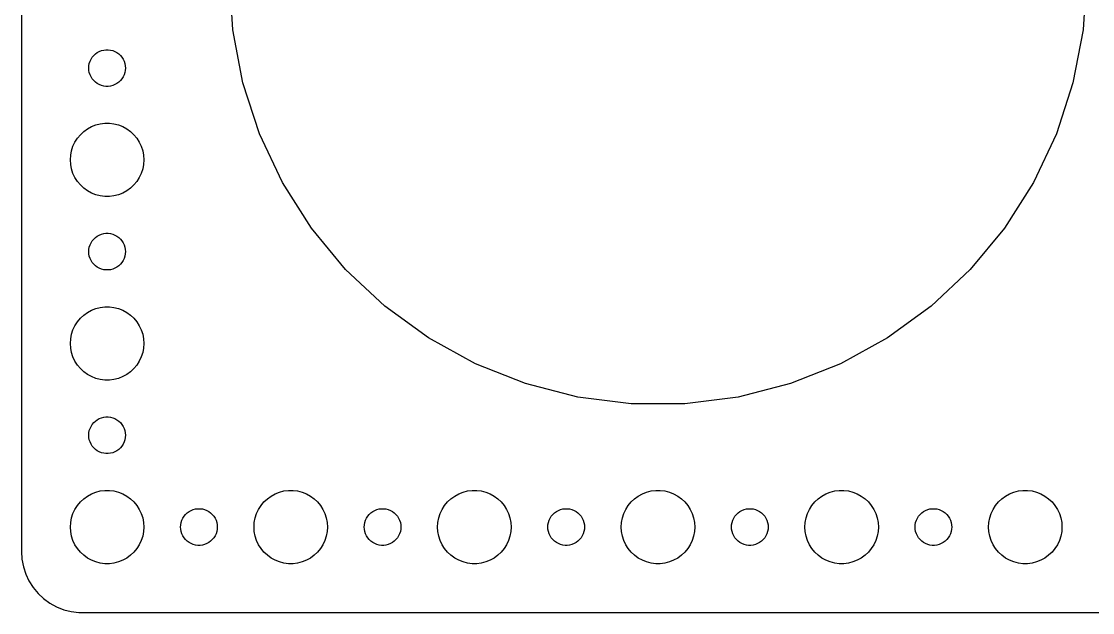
# Model space of a CAD drawing. Header units: metres. Extents: x -164 to 164, y 62 to 280.
# Drawn here: x -164.5 to -77, y 176 to 224.3 of the extents above; entities that cross this region are included whole.
import ezdxf

# ---------------------------------------------------------------- set-up
doc = ezdxf.new("R2010")
doc.units = ezdxf.units.M

msp = doc.modelspace()

# ---------------------------------------------------------------- linework, layer by layer
for p, q in [((-164.5, 275), (-164.5, 181)), ((-147.224, 223.613), (-147.5, 228)), ((-77.5, 228), (-77.776, 223.613)), ((-146.4, 219.296), (-147.224, 223.613)), ((-77.776, 223.613), (-78.5996, 219.296)), ((-158.814, 221.223), (-158.714, 221.382)), ((-158.714, 221.382), (-158.593, 221.527)), ((-158.593, 221.527), (-158.456, 221.656)), ((-158.456, 221.656), (-158.304, 221.766)), ((-158.304, 221.766), (-158.139, 221.857)), ((-158.139, 221.857), (-157.964, 221.927)), ((-157.964, 221.927), (-157.781, 221.973)), ((-157.781, 221.973), (-157.594, 221.997)), ((-157.594, 221.997), (-157.406, 221.997)), ((-157.406, 221.997), (-157.219, 221.973)), ((-157.219, 221.973), (-157.036, 221.927)), ((-157.036, 221.927), (-156.861, 221.857)), ((-156.861, 221.857), (-156.696, 221.766)), ((-156.696, 221.766), (-156.544, 221.656)), ((-156.544, 221.656), (-156.407, 221.527)), ((-156.407, 221.527), (-156.286, 221.382)), ((-156.286, 221.382), (-156.186, 221.223)), ((-159, 220.5), (-158.988, 220.688)), ((-158.988, 220.312), (-159, 220.5)), ((-158.988, 220.688), (-158.953, 220.873)), ((-158.953, 220.873), (-158.895, 221.052)), ((-158.895, 221.052), (-158.814, 221.223)), ((-156.186, 221.223), (-156.105, 221.052)), ((-156.105, 221.052), (-156.047, 220.873)), ((-156.047, 220.873), (-156.012, 220.688)), ((-156.012, 220.688), (-156, 220.5)), ((-156, 220.5), (-156.012, 220.312)), ((-158.953, 220.127), (-158.988, 220.312)), ((-158.895, 219.948), (-158.953, 220.127)), ((-158.814, 219.777), (-158.895, 219.948)), ((-158.714, 219.618), (-158.814, 219.777)), ((-156.186, 219.777), (-156.286, 219.618)), ((-156.105, 219.948), (-156.186, 219.777)), ((-156.047, 220.127), (-156.105, 219.948)), ((-156.012, 220.312), (-156.047, 220.127)), ((-158.593, 219.473), (-158.714, 219.618)), ((-158.456, 219.344), (-158.593, 219.473)), ((-158.304, 219.234), (-158.456, 219.344)), ((-158.139, 219.143), (-158.304, 219.234)), ((-157.964, 219.073), (-158.139, 219.143)), ((-157.781, 219.027), (-157.964, 219.073)), ((-157.594, 219.003), (-157.781, 219.027)), ((-157.406, 219.003), (-157.594, 219.003)), ((-157.219, 219.027), (-157.406, 219.003)), ((-157.036, 219.073), (-157.219, 219.027)), ((-156.861, 219.143), (-157.036, 219.073)), ((-156.696, 219.234), (-156.861, 219.143)), ((-156.544, 219.344), (-156.696, 219.234)), ((-156.407, 219.473), (-156.544, 219.344)), ((-156.286, 219.618), (-156.407, 219.473)), ((-145.042, 215.116), (-146.4, 219.296)), ((-78.5996, 219.296), (-79.9578, 215.116)), ((-159.687, 215.054), (-159.412, 215.312)), ((-159.412, 215.312), (-159.107, 215.533)), ((-159.107, 215.533), (-158.777, 215.714)), ((-158.777, 215.714), (-158.427, 215.853)), ((-158.427, 215.853), (-158.062, 215.947)), ((-158.062, 215.947), (-157.688, 215.994)), ((-157.688, 215.994), (-157.312, 215.994)), ((-157.312, 215.994), (-156.938, 215.947)), ((-156.938, 215.947), (-156.573, 215.853)), ((-156.573, 215.853), (-156.223, 215.714)), ((-156.223, 215.714), (-155.893, 215.533)), ((-155.893, 215.533), (-155.588, 215.312)), ((-155.588, 215.312), (-155.313, 215.054)), ((-160.289, 214.104), (-160.129, 214.445)), ((-160.129, 214.445), (-159.927, 214.763)), ((-159.927, 214.763), (-159.687, 215.054)), ((-155.313, 215.054), (-155.073, 214.763)), ((-155.073, 214.763), (-154.871, 214.445)), ((-154.871, 214.445), (-154.711, 214.104)), ((-143.171, 211.139), (-145.042, 215.116)), ((-79.9578, 215.116), (-81.8293, 211.139)), ((-160.476, 213.376), (-160.406, 213.746)), ((-160.406, 213.746), (-160.289, 214.104)), ((-154.711, 214.104), (-154.594, 213.746)), ((-154.594, 213.746), (-154.524, 213.376)), ((-160.5, 213), (-160.476, 213.376)), ((-160.476, 212.624), (-160.5, 213)), ((-154.524, 213.376), (-154.5, 213)), ((-154.5, 213), (-154.524, 212.624)), ((-160.406, 212.254), (-160.476, 212.624)), ((-160.289, 211.896), (-160.406, 212.254)), ((-160.129, 211.555), (-160.289, 211.896)), ((-154.711, 211.896), (-154.871, 211.555)), ((-154.594, 212.254), (-154.711, 211.896)), ((-154.524, 212.624), (-154.594, 212.254)), ((-159.927, 211.237), (-160.129, 211.555)), ((-159.687, 210.946), (-159.927, 211.237)), ((-159.412, 210.688), (-159.687, 210.946)), ((-155.313, 210.946), (-155.588, 210.688)), ((-155.073, 211.237), (-155.313, 210.946)), ((-154.871, 211.555), (-155.073, 211.237)), ((-140.816, 207.428), (-143.171, 211.139)), ((-81.8293, 211.139), (-84.1844, 207.428)), ((-159.107, 210.467), (-159.412, 210.688)), ((-158.777, 210.286), (-159.107, 210.467)), ((-158.427, 210.147), (-158.777, 210.286)), ((-158.062, 210.053), (-158.427, 210.147)), ((-157.688, 210.006), (-158.062, 210.053)), ((-157.312, 210.006), (-157.688, 210.006)), ((-156.938, 210.053), (-157.312, 210.006)), ((-156.573, 210.147), (-156.938, 210.053)), ((-156.223, 210.286), (-156.573, 210.147)), ((-155.893, 210.467), (-156.223, 210.286)), ((-155.588, 210.688), (-155.893, 210.467)), ((-138.014, 204.041), (-140.816, 207.428)), ((-84.1844, 207.428), (-86.9861, 204.041)), ((-158.714, 206.382), (-158.593, 206.527)), ((-158.593, 206.527), (-158.456, 206.656)), ((-158.456, 206.656), (-158.304, 206.766)), ((-158.304, 206.766), (-158.139, 206.857)), ((-158.139, 206.857), (-157.964, 206.927)), ((-157.964, 206.927), (-157.781, 206.973)), ((-157.781, 206.973), (-157.594, 206.997)), ((-157.594, 206.997), (-157.406, 206.997)), ((-157.406, 206.997), (-157.219, 206.973)), ((-157.219, 206.973), (-157.036, 206.927)), ((-157.036, 206.927), (-156.861, 206.857)), ((-156.861, 206.857), (-156.696, 206.766)), ((-156.696, 206.766), (-156.544, 206.656)), ((-156.544, 206.656), (-156.407, 206.527)), ((-156.407, 206.527), (-156.286, 206.382)), ((-159, 205.5), (-158.988, 205.688)), ((-158.988, 205.688), (-158.953, 205.873)), ((-158.953, 205.873), (-158.895, 206.052)), ((-158.895, 206.052), (-158.814, 206.223)), ((-158.814, 206.223), (-158.714, 206.382)), ((-156.286, 206.382), (-156.186, 206.223)), ((-156.186, 206.223), (-156.105, 206.052)), ((-156.105, 206.052), (-156.047, 205.873)), ((-156.047, 205.873), (-156.012, 205.688)), ((-156.012, 205.688), (-156, 205.5)), ((-158.988, 205.312), (-159, 205.5)), ((-158.953, 205.127), (-158.988, 205.312)), ((-158.895, 204.948), (-158.953, 205.127)), ((-158.814, 204.777), (-158.895, 204.948)), ((-158.714, 204.618), (-158.814, 204.777)), ((-156.186, 204.777), (-156.286, 204.618)), ((-156.105, 204.948), (-156.186, 204.777)), ((-156.047, 205.127), (-156.105, 204.948)), ((-156.012, 205.312), (-156.047, 205.127)), ((-156, 205.5), (-156.012, 205.312)), ((-158.593, 204.473), (-158.714, 204.618)), ((-158.456, 204.344), (-158.593, 204.473)), ((-158.304, 204.234), (-158.456, 204.344)), ((-158.139, 204.143), (-158.304, 204.234)), ((-157.964, 204.073), (-158.139, 204.143)), ((-157.781, 204.027), (-157.964, 204.073)), ((-157.594, 204.003), (-157.781, 204.027)), ((-157.406, 204.003), (-157.594, 204.003)), ((-157.219, 204.027), (-157.406, 204.003)), ((-157.036, 204.073), (-157.219, 204.027)), ((-156.861, 204.143), (-157.036, 204.073)), ((-156.696, 204.234), (-156.861, 204.143)), ((-156.544, 204.344), (-156.696, 204.234)), ((-156.407, 204.473), (-156.544, 204.344)), ((-156.286, 204.618), (-156.407, 204.473)), ((-134.81, 201.032), (-138.014, 204.041)), ((-86.9861, 204.041), (-90.1902, 201.032)), ((-159.412, 200.312), (-159.107, 200.533)), ((-159.107, 200.533), (-158.777, 200.714)), ((-158.777, 200.714), (-158.427, 200.853)), ((-158.427, 200.853), (-158.062, 200.947)), ((-158.062, 200.947), (-157.688, 200.994)), ((-157.688, 200.994), (-157.312, 200.994)), ((-157.312, 200.994), (-156.938, 200.947)), ((-156.938, 200.947), (-156.573, 200.853)), ((-156.573, 200.853), (-156.223, 200.714)), ((-156.223, 200.714), (-155.893, 200.533)), ((-155.893, 200.533), (-155.588, 200.312)), ((-131.254, 198.449), (-134.81, 201.032)), ((-90.1902, 201.032), (-93.7461, 198.449)), ((-160.129, 199.445), (-159.927, 199.763)), ((-159.927, 199.763), (-159.687, 200.054)), ((-159.687, 200.054), (-159.412, 200.312)), ((-155.588, 200.312), (-155.313, 200.054)), ((-155.313, 200.054), (-155.073, 199.763)), ((-155.073, 199.763), (-154.871, 199.445)), ((-160.476, 198.376), (-160.406, 198.746)), ((-160.406, 198.746), (-160.289, 199.104)), ((-160.289, 199.104), (-160.129, 199.445)), ((-154.871, 199.445), (-154.711, 199.104)), ((-154.711, 199.104), (-154.594, 198.746)), ((-154.594, 198.746), (-154.524, 198.376)), ((-160.5, 198), (-160.476, 198.376)), ((-160.476, 197.624), (-160.5, 198)), ((-154.524, 198.376), (-154.5, 198)), ((-154.5, 198), (-154.524, 197.624)), ((-127.402, 196.331), (-131.254, 198.449)), ((-93.7461, 198.449), (-97.5977, 196.331)), ((-160.406, 197.254), (-160.476, 197.624)), ((-160.289, 196.896), (-160.406, 197.254)), ((-160.129, 196.555), (-160.289, 196.896)), ((-154.711, 196.896), (-154.871, 196.555)), ((-154.594, 197.254), (-154.711, 196.896)), ((-154.524, 197.624), (-154.594, 197.254)), ((-159.927, 196.237), (-160.129, 196.555)), ((-159.687, 195.946), (-159.927, 196.237)), ((-155.073, 196.237), (-155.313, 195.946)), ((-154.871, 196.555), (-155.073, 196.237)), ((-123.316, 194.713), (-127.402, 196.331)), ((-97.5977, 196.331), (-101.684, 194.713)), ((-159.412, 195.688), (-159.687, 195.946)), ((-159.107, 195.467), (-159.412, 195.688)), ((-158.777, 195.286), (-159.107, 195.467)), ((-158.427, 195.147), (-158.777, 195.286)), ((-158.062, 195.053), (-158.427, 195.147)), ((-156.573, 195.147), (-156.938, 195.053)), ((-156.223, 195.286), (-156.573, 195.147)), ((-155.893, 195.467), (-156.223, 195.286)), ((-155.588, 195.688), (-155.893, 195.467)), ((-155.313, 195.946), (-155.588, 195.688)), ((-157.688, 195.006), (-158.062, 195.053)), ((-157.312, 195.006), (-157.688, 195.006)), ((-156.938, 195.053), (-157.312, 195.006)), ((-119.058, 193.62), (-123.316, 194.713)), ((-101.684, 194.713), (-105.942, 193.62)), ((-114.698, 193.069), (-119.058, 193.62)), ((-105.942, 193.62), (-110.302, 193.069)), ((-110.302, 193.069), (-114.698, 193.069)), ((-158.593, 191.527), (-158.456, 191.656)), ((-158.456, 191.656), (-158.304, 191.766)), ((-158.304, 191.766), (-158.139, 191.857)), ((-158.139, 191.857), (-157.964, 191.927)), ((-157.964, 191.927), (-157.781, 191.973)), ((-157.781, 191.973), (-157.594, 191.997)), ((-157.594, 191.997), (-157.406, 191.997)), ((-157.406, 191.997), (-157.219, 191.973)), ((-157.219, 191.973), (-157.036, 191.927)), ((-157.036, 191.927), (-156.861, 191.857)), ((-156.861, 191.857), (-156.696, 191.766)), ((-156.696, 191.766), (-156.544, 191.656)), ((-156.544, 191.656), (-156.407, 191.527)), ((-158.988, 190.688), (-158.953, 190.873)), ((-158.953, 190.873), (-158.895, 191.052)), ((-158.895, 191.052), (-158.814, 191.223)), ((-158.814, 191.223), (-158.714, 191.382)), ((-158.714, 191.382), (-158.593, 191.527)), ((-156.407, 191.527), (-156.286, 191.382)), ((-156.286, 191.382), (-156.186, 191.223)), ((-156.186, 191.223), (-156.105, 191.052)), ((-156.105, 191.052), (-156.047, 190.873)), ((-156.047, 190.873), (-156.012, 190.688)), ((-159, 190.5), (-158.988, 190.688)), ((-158.988, 190.312), (-159, 190.5)), ((-158.953, 190.127), (-158.988, 190.312)), ((-158.895, 189.948), (-158.953, 190.127)), ((-158.814, 189.777), (-158.895, 189.948)), ((-156.105, 189.948), (-156.186, 189.777)), ((-156.047, 190.127), (-156.105, 189.948)), ((-156.012, 190.312), (-156.047, 190.127)), ((-156.012, 190.688), (-156, 190.5)), ((-156, 190.5), (-156.012, 190.312)), ((-158.714, 189.618), (-158.814, 189.777)), ((-158.593, 189.473), (-158.714, 189.618)), ((-158.456, 189.344), (-158.593, 189.473)), ((-158.304, 189.234), (-158.456, 189.344)), ((-158.139, 189.143), (-158.304, 189.234)), ((-157.964, 189.073), (-158.139, 189.143)), ((-157.781, 189.027), (-157.964, 189.073)), ((-157.594, 189.003), (-157.781, 189.027)), ((-157.406, 189.003), (-157.594, 189.003)), ((-157.219, 189.027), (-157.406, 189.003)), ((-157.036, 189.073), (-157.219, 189.027)), ((-156.861, 189.143), (-157.036, 189.073)), ((-156.696, 189.234), (-156.861, 189.143)), ((-156.544, 189.344), (-156.696, 189.234)), ((-156.407, 189.473), (-156.544, 189.344)), ((-156.286, 189.618), (-156.407, 189.473)), ((-156.186, 189.777), (-156.286, 189.618)), ((-159.412, 185.312), (-159.107, 185.533)), ((-159.107, 185.533), (-158.777, 185.714)), ((-158.777, 185.714), (-158.427, 185.853)), ((-158.427, 185.853), (-158.062, 185.947)), ((-158.062, 185.947), (-157.688, 185.994)), ((-157.688, 185.994), (-157.312, 185.994)), ((-157.312, 185.994), (-156.938, 185.947)), ((-156.938, 185.947), (-156.573, 185.853)), ((-156.573, 185.853), (-156.223, 185.714)), ((-156.223, 185.714), (-155.893, 185.533)), ((-155.893, 185.533), (-155.588, 185.312)), ((-144.412, 185.312), (-144.107, 185.533)), ((-144.107, 185.533), (-143.777, 185.714)), ((-143.777, 185.714), (-143.427, 185.853)), ((-143.427, 185.853), (-143.062, 185.947)), ((-143.062, 185.947), (-142.688, 185.994)), ((-142.688, 185.994), (-142.312, 185.994)), ((-142.312, 185.994), (-141.938, 185.947)), ((-141.938, 185.947), (-141.573, 185.853)), ((-141.573, 185.853), (-141.223, 185.714)), ((-141.223, 185.714), (-140.893, 185.533)), ((-140.893, 185.533), (-140.588, 185.312)), ((-129.412, 185.312), (-129.107, 185.533)), ((-129.107, 185.533), (-128.777, 185.714)), ((-128.777, 185.714), (-128.427, 185.853)), ((-128.427, 185.853), (-128.062, 185.947)), ((-128.062, 185.947), (-127.688, 185.994)), ((-127.688, 185.994), (-127.312, 185.994)), ((-127.312, 185.994), (-126.938, 185.947)), ((-126.938, 185.947), (-126.573, 185.853)), ((-126.573, 185.853), (-126.223, 185.714)), ((-126.223, 185.714), (-125.893, 185.533)), ((-125.893, 185.533), (-125.588, 185.312)), ((-114.412, 185.312), (-114.107, 185.533)), ((-114.107, 185.533), (-113.777, 185.714)), ((-113.777, 185.714), (-113.427, 185.853)), ((-113.427, 185.853), (-113.062, 185.947)), ((-113.062, 185.947), (-112.688, 185.994)), ((-112.688, 185.994), (-112.312, 185.994)), ((-112.312, 185.994), (-111.938, 185.947)), ((-111.938, 185.947), (-111.573, 185.853)), ((-111.573, 185.853), (-111.223, 185.714)), ((-111.223, 185.714), (-110.893, 185.533)), ((-110.893, 185.533), (-110.588, 185.312)), ((-99.4123, 185.312), (-99.1075, 185.533)), ((-99.1075, 185.533), (-98.7773, 185.714)), ((-98.7773, 185.714), (-98.427, 185.853)), ((-98.427, 185.853), (-98.0621, 185.947)), ((-98.0621, 185.947), (-97.6884, 185.994)), ((-97.6884, 185.994), (-97.3116, 185.994)), ((-97.3116, 185.994), (-96.9379, 185.947)), ((-96.9379, 185.947), (-96.573, 185.853)), ((-96.573, 185.853), (-96.2227, 185.714)), ((-96.2227, 185.714), (-95.8925, 185.533)), ((-95.8925, 185.533), (-95.5877, 185.312)), ((-84.4123, 185.312), (-84.1075, 185.533)), ((-84.1075, 185.533), (-83.7773, 185.714)), ((-83.7773, 185.714), (-83.427, 185.853)), ((-83.427, 185.853), (-83.0621, 185.947)), ((-83.0621, 185.947), (-82.6884, 185.994)), ((-82.6884, 185.994), (-82.3116, 185.994)), ((-82.3116, 185.994), (-81.9379, 185.947)), ((-81.9379, 185.947), (-81.573, 185.853)), ((-81.573, 185.853), (-81.2227, 185.714)), ((-81.2227, 185.714), (-80.8925, 185.533)), ((-80.8925, 185.533), (-80.5877, 185.312)), ((-160.129, 184.445), (-159.927, 184.763)), ((-159.927, 184.763), (-159.687, 185.054)), ((-159.687, 185.054), (-159.412, 185.312)), ((-155.588, 185.312), (-155.313, 185.054)), ((-155.313, 185.054), (-155.073, 184.763)), ((-155.073, 184.763), (-154.871, 184.445)), ((-145.129, 184.445), (-144.927, 184.763)), ((-144.927, 184.763), (-144.687, 185.054)), ((-144.687, 185.054), (-144.412, 185.312)), ((-140.588, 185.312), (-140.313, 185.054)), ((-140.313, 185.054), (-140.073, 184.763)), ((-140.073, 184.763), (-139.871, 184.445)), ((-130.129, 184.445), (-129.927, 184.763)), ((-129.927, 184.763), (-129.687, 185.054)), ((-129.687, 185.054), (-129.412, 185.312)), ((-125.588, 185.312), (-125.313, 185.054)), ((-125.313, 185.054), (-125.073, 184.763)), ((-125.073, 184.763), (-124.871, 184.445)), ((-115.129, 184.445), (-114.927, 184.763)), ((-114.927, 184.763), (-114.687, 185.054)), ((-114.687, 185.054), (-114.412, 185.312)), ((-110.588, 185.312), (-110.313, 185.054)), ((-110.313, 185.054), (-110.073, 184.763)), ((-110.073, 184.763), (-109.871, 184.445)), ((-100.129, 184.445), (-99.927, 184.763)), ((-99.927, 184.763), (-99.6869, 185.054)), ((-99.6869, 185.054), (-99.4123, 185.312)), ((-95.5877, 185.312), (-95.3131, 185.054)), ((-95.3131, 185.054), (-95.073, 184.763)), ((-95.073, 184.763), (-94.8711, 184.445)), ((-85.1289, 184.445), (-84.927, 184.763)), ((-84.927, 184.763), (-84.6869, 185.054)), ((-84.6869, 185.054), (-84.4123, 185.312)), ((-80.5877, 185.312), (-80.3131, 185.054)), ((-80.3131, 185.054), (-80.073, 184.763)), ((-80.073, 184.763), (-79.8711, 184.445)), ((-160.406, 183.746), (-160.289, 184.104)), ((-160.289, 184.104), (-160.129, 184.445)), ((-154.871, 184.445), (-154.711, 184.104)), ((-154.711, 184.104), (-154.594, 183.746)), ((-151.314, 183.723), (-151.214, 183.882)), ((-151.214, 183.882), (-151.093, 184.027)), ((-151.093, 184.027), (-150.956, 184.156)), ((-150.956, 184.156), (-150.804, 184.266)), ((-150.804, 184.266), (-150.639, 184.357)), ((-150.639, 184.357), (-150.464, 184.427)), ((-150.464, 184.427), (-150.281, 184.473)), ((-150.281, 184.473), (-150.094, 184.497)), ((-150.094, 184.497), (-149.906, 184.497)), ((-149.906, 184.497), (-149.719, 184.473)), ((-149.719, 184.473), (-149.536, 184.427)), ((-149.536, 184.427), (-149.361, 184.357)), ((-149.361, 184.357), (-149.196, 184.266)), ((-149.196, 184.266), (-149.044, 184.156)), ((-149.044, 184.156), (-148.907, 184.027)), ((-148.907, 184.027), (-148.786, 183.882)), ((-148.786, 183.882), (-148.686, 183.723)), ((-145.406, 183.746), (-145.289, 184.104)), ((-145.289, 184.104), (-145.129, 184.445)), ((-139.871, 184.445), (-139.711, 184.104)), ((-139.711, 184.104), (-139.594, 183.746)), ((-136.314, 183.723), (-136.214, 183.882)), ((-136.214, 183.882), (-136.093, 184.027)), ((-136.093, 184.027), (-135.956, 184.156)), ((-135.956, 184.156), (-135.804, 184.266)), ((-135.804, 184.266), (-135.639, 184.357)), ((-135.639, 184.357), (-135.464, 184.427)), ((-135.464, 184.427), (-135.281, 184.473)), ((-135.281, 184.473), (-135.094, 184.497)), ((-135.094, 184.497), (-134.906, 184.497)), ((-134.906, 184.497), (-134.719, 184.473)), ((-134.719, 184.473), (-134.536, 184.427)), ((-134.536, 184.427), (-134.361, 184.357)), ((-134.361, 184.357), (-134.196, 184.266)), ((-134.196, 184.266), (-134.044, 184.156)), ((-134.044, 184.156), (-133.907, 184.027)), ((-133.907, 184.027), (-133.786, 183.882)), ((-133.786, 183.882), (-133.686, 183.723)), ((-130.406, 183.746), (-130.289, 184.104)), ((-130.289, 184.104), (-130.129, 184.445)), ((-124.871, 184.445), (-124.711, 184.104)), ((-124.711, 184.104), (-124.594, 183.746)), ((-121.314, 183.723), (-121.214, 183.882)), ((-121.214, 183.882), (-121.093, 184.027)), ((-121.093, 184.027), (-120.956, 184.156)), ((-120.956, 184.156), (-120.804, 184.266)), ((-120.804, 184.266), (-120.639, 184.357)), ((-120.639, 184.357), (-120.464, 184.427)), ((-120.464, 184.427), (-120.281, 184.473)), ((-120.281, 184.473), (-120.094, 184.497)), ((-120.094, 184.497), (-119.906, 184.497)), ((-119.906, 184.497), (-119.719, 184.473)), ((-119.719, 184.473), (-119.536, 184.427)), ((-119.536, 184.427), (-119.361, 184.357)), ((-119.361, 184.357), (-119.196, 184.266)), ((-119.196, 184.266), (-119.044, 184.156)), ((-119.044, 184.156), (-118.907, 184.027)), ((-118.907, 184.027), (-118.786, 183.882)), ((-118.786, 183.882), (-118.686, 183.723)), ((-115.406, 183.746), (-115.289, 184.104)), ((-115.289, 184.104), (-115.129, 184.445)), ((-109.871, 184.445), (-109.711, 184.104)), ((-109.711, 184.104), (-109.594, 183.746)), ((-106.314, 183.723), (-106.214, 183.882)), ((-106.214, 183.882), (-106.093, 184.027)), ((-106.093, 184.027), (-105.956, 184.156)), ((-105.956, 184.156), (-105.804, 184.266)), ((-105.804, 184.266), (-105.639, 184.357)), ((-105.639, 184.357), (-105.464, 184.427)), ((-105.464, 184.427), (-105.281, 184.473)), ((-105.281, 184.473), (-105.094, 184.497)), ((-105.094, 184.497), (-104.906, 184.497)), ((-104.906, 184.497), (-104.719, 184.473)), ((-104.719, 184.473), (-104.536, 184.427)), ((-104.536, 184.427), (-104.361, 184.357)), ((-104.361, 184.357), (-104.196, 184.266)), ((-104.196, 184.266), (-104.044, 184.156)), ((-104.044, 184.156), (-103.907, 184.027)), ((-103.907, 184.027), (-103.786, 183.882)), ((-103.786, 183.882), (-103.686, 183.723)), ((-100.406, 183.746), (-100.289, 184.104)), ((-100.289, 184.104), (-100.129, 184.445)), ((-94.8711, 184.445), (-94.7107, 184.104)), ((-94.7107, 184.104), (-94.5943, 183.746)), ((-91.3145, 183.723), (-91.2135, 183.882)), ((-91.2135, 183.882), (-91.0934, 184.027)), ((-91.0934, 184.027), (-90.9561, 184.156)), ((-90.9561, 184.156), (-90.8037, 184.266)), ((-90.8037, 184.266), (-90.6387, 184.357)), ((-90.6387, 184.357), (-90.4635, 184.427)), ((-90.4635, 184.427), (-90.2811, 184.473)), ((-90.2811, 184.473), (-90.0942, 184.497)), ((-90.0942, 184.497), (-89.9058, 184.497)), ((-89.9058, 184.497), (-89.7189, 184.473)), ((-89.7189, 184.473), (-89.5365, 184.427)), ((-89.5365, 184.427), (-89.3613, 184.357)), ((-89.3613, 184.357), (-89.1963, 184.266)), ((-89.1963, 184.266), (-89.0439, 184.156)), ((-89.0439, 184.156), (-88.9065, 184.027)), ((-88.9065, 184.027), (-88.7865, 183.882)), ((-88.7865, 183.882), (-88.6855, 183.723)), ((-85.4057, 183.746), (-85.2893, 184.104)), ((-85.2893, 184.104), (-85.1289, 184.445)), ((-79.8711, 184.445), (-79.7107, 184.104)), ((-79.7107, 184.104), (-79.5943, 183.746)), ((-160.5, 183), (-160.476, 183.376)), ((-160.476, 182.624), (-160.5, 183)), ((-160.476, 183.376), (-160.406, 183.746)), ((-154.594, 183.746), (-154.524, 183.376)), ((-154.524, 183.376), (-154.5, 183)), ((-154.5, 183), (-154.524, 182.624)), ((-151.5, 183), (-151.488, 183.188)), ((-151.488, 182.812), (-151.5, 183)), ((-151.488, 183.188), (-151.453, 183.373)), ((-151.453, 183.373), (-151.395, 183.552)), ((-151.395, 183.552), (-151.314, 183.723)), ((-148.686, 183.723), (-148.605, 183.552)), ((-148.605, 183.552), (-148.547, 183.373)), ((-148.547, 183.373), (-148.512, 183.188)), ((-148.512, 183.188), (-148.5, 183)), ((-148.5, 183), (-148.512, 182.812)), ((-145.5, 183), (-145.476, 183.376)), ((-145.476, 182.624), (-145.5, 183)), ((-145.476, 183.376), (-145.406, 183.746)), ((-139.594, 183.746), (-139.524, 183.376)), ((-139.524, 183.376), (-139.5, 183)), ((-139.5, 183), (-139.524, 182.624)), ((-136.5, 183), (-136.488, 183.188)), ((-136.488, 182.812), (-136.5, 183)), ((-136.488, 183.188), (-136.453, 183.373)), ((-136.453, 183.373), (-136.395, 183.552)), ((-136.395, 183.552), (-136.314, 183.723)), ((-133.686, 183.723), (-133.605, 183.552)), ((-133.605, 183.552), (-133.547, 183.373)), ((-133.547, 183.373), (-133.512, 183.188)), ((-133.512, 183.188), (-133.5, 183)), ((-133.5, 183), (-133.512, 182.812)), ((-130.5, 183), (-130.476, 183.376)), ((-130.476, 182.624), (-130.5, 183)), ((-130.476, 183.376), (-130.406, 183.746)), ((-124.594, 183.746), (-124.524, 183.376)), ((-124.524, 183.376), (-124.5, 183)), ((-124.5, 183), (-124.524, 182.624)), ((-121.5, 183), (-121.488, 183.188)), ((-121.488, 182.812), (-121.5, 183)), ((-121.488, 183.188), (-121.453, 183.373)), ((-121.453, 183.373), (-121.395, 183.552)), ((-121.395, 183.552), (-121.314, 183.723)), ((-118.686, 183.723), (-118.605, 183.552)), ((-118.605, 183.552), (-118.547, 183.373)), ((-118.547, 183.373), (-118.512, 183.188)), ((-118.512, 183.188), (-118.5, 183)), ((-118.5, 183), (-118.512, 182.812)), ((-115.5, 183), (-115.476, 183.376)), ((-115.476, 182.624), (-115.5, 183)), ((-115.476, 183.376), (-115.406, 183.746)), ((-109.594, 183.746), (-109.524, 183.376)), ((-109.524, 183.376), (-109.5, 183)), ((-109.5, 183), (-109.524, 182.624)), ((-106.5, 183), (-106.488, 183.188)), ((-106.488, 182.812), (-106.5, 183)), ((-106.488, 183.188), (-106.453, 183.373)), ((-106.453, 183.373), (-106.395, 183.552)), ((-106.395, 183.552), (-106.314, 183.723)), ((-103.686, 183.723), (-103.605, 183.552)), ((-103.605, 183.552), (-103.547, 183.373)), ((-103.547, 183.373), (-103.512, 183.188)), ((-103.512, 183.188), (-103.5, 183)), ((-103.5, 183), (-103.512, 182.812)), ((-100.5, 183), (-100.476, 183.376)), ((-100.476, 182.624), (-100.5, 183)), ((-100.476, 183.376), (-100.406, 183.746)), ((-94.5943, 183.746), (-94.5237, 183.376)), ((-94.5237, 183.376), (-94.5, 183)), ((-94.5, 183), (-94.5237, 182.624)), ((-91.5, 183), (-91.4882, 183.188)), ((-91.4882, 182.812), (-91.5, 183)), ((-91.4882, 183.188), (-91.4529, 183.373)), ((-91.4529, 183.373), (-91.3947, 183.552)), ((-91.3947, 183.552), (-91.3145, 183.723)), ((-88.6855, 183.723), (-88.6053, 183.552)), ((-88.6053, 183.552), (-88.5471, 183.373)), ((-88.5471, 183.373), (-88.5118, 183.188)), ((-88.5118, 183.188), (-88.5, 183)), ((-88.5, 183), (-88.5118, 182.812)), ((-85.5, 183), (-85.4763, 183.376)), ((-85.4763, 182.624), (-85.5, 183)), ((-85.4763, 183.376), (-85.4057, 183.746)), ((-79.5943, 183.746), (-79.5237, 183.376)), ((-79.5237, 183.376), (-79.5, 183)), ((-79.5, 183), (-79.5237, 182.624)), ((-160.406, 182.254), (-160.476, 182.624)), ((-160.289, 181.896), (-160.406, 182.254)), ((-154.594, 182.254), (-154.711, 181.896)), ((-154.524, 182.624), (-154.594, 182.254)), ((-151.453, 182.627), (-151.488, 182.812)), ((-151.395, 182.448), (-151.453, 182.627)), ((-151.314, 182.277), (-151.395, 182.448)), ((-151.214, 182.118), (-151.314, 182.277)), ((-151.093, 181.973), (-151.214, 182.118)), ((-148.786, 182.118), (-148.907, 181.973)), ((-148.686, 182.277), (-148.786, 182.118)), ((-148.605, 182.448), (-148.686, 182.277)), ((-148.547, 182.627), (-148.605, 182.448)), ((-148.512, 182.812), (-148.547, 182.627)), ((-145.406, 182.254), (-145.476, 182.624)), ((-145.289, 181.896), (-145.406, 182.254)), ((-139.594, 182.254), (-139.711, 181.896)), ((-139.524, 182.624), (-139.594, 182.254)), ((-136.453, 182.627), (-136.488, 182.812)), ((-136.395, 182.448), (-136.453, 182.627)), ((-136.314, 182.277), (-136.395, 182.448)), ((-136.214, 182.118), (-136.314, 182.277)), ((-136.093, 181.973), (-136.214, 182.118)), ((-133.786, 182.118), (-133.907, 181.973)), ((-133.686, 182.277), (-133.786, 182.118)), ((-133.605, 182.448), (-133.686, 182.277)), ((-133.547, 182.627), (-133.605, 182.448)), ((-133.512, 182.812), (-133.547, 182.627)), ((-130.406, 182.254), (-130.476, 182.624)), ((-130.289, 181.896), (-130.406, 182.254)), ((-124.594, 182.254), (-124.711, 181.896)), ((-124.524, 182.624), (-124.594, 182.254)), ((-121.453, 182.627), (-121.488, 182.812)), ((-121.395, 182.448), (-121.453, 182.627)), ((-121.314, 182.277), (-121.395, 182.448)), ((-121.214, 182.118), (-121.314, 182.277)), ((-121.093, 181.973), (-121.214, 182.118)), ((-118.786, 182.118), (-118.907, 181.973)), ((-118.686, 182.277), (-118.786, 182.118)), ((-118.605, 182.448), (-118.686, 182.277)), ((-118.547, 182.627), (-118.605, 182.448)), ((-118.512, 182.812), (-118.547, 182.627)), ((-115.406, 182.254), (-115.476, 182.624)), ((-115.289, 181.896), (-115.406, 182.254)), ((-109.594, 182.254), (-109.711, 181.896)), ((-109.524, 182.624), (-109.594, 182.254)), ((-106.453, 182.627), (-106.488, 182.812)), ((-106.395, 182.448), (-106.453, 182.627)), ((-106.314, 182.277), (-106.395, 182.448)), ((-106.214, 182.118), (-106.314, 182.277)), ((-106.093, 181.973), (-106.214, 182.118)), ((-103.786, 182.118), (-103.907, 181.973)), ((-103.686, 182.277), (-103.786, 182.118)), ((-103.605, 182.448), (-103.686, 182.277)), ((-103.547, 182.627), (-103.605, 182.448)), ((-103.512, 182.812), (-103.547, 182.627)), ((-100.406, 182.254), (-100.476, 182.624)), ((-100.289, 181.896), (-100.406, 182.254)), ((-94.5943, 182.254), (-94.7107, 181.896)), ((-94.5237, 182.624), (-94.5943, 182.254)), ((-91.4529, 182.627), (-91.4882, 182.812)), ((-91.3947, 182.448), (-91.4529, 182.627)), ((-91.3145, 182.277), (-91.3947, 182.448)), ((-91.2135, 182.118), (-91.3145, 182.277)), ((-91.0934, 181.973), (-91.2135, 182.118)), ((-88.7865, 182.118), (-88.9065, 181.973)), ((-88.6855, 182.277), (-88.7865, 182.118)), ((-88.6053, 182.448), (-88.6855, 182.277)), ((-88.5471, 182.627), (-88.6053, 182.448)), ((-88.5118, 182.812), (-88.5471, 182.627)), ((-85.4057, 182.254), (-85.4763, 182.624)), ((-85.2893, 181.896), (-85.4057, 182.254)), ((-79.5943, 182.254), (-79.7107, 181.896)), ((-79.5237, 182.624), (-79.5943, 182.254)), ((-160.129, 181.555), (-160.289, 181.896)), ((-159.927, 181.237), (-160.129, 181.555)), ((-159.687, 180.946), (-159.927, 181.237)), ((-155.073, 181.237), (-155.313, 180.946)), ((-154.871, 181.555), (-155.073, 181.237)), ((-154.711, 181.896), (-154.871, 181.555)), ((-150.956, 181.844), (-151.093, 181.973)), ((-150.804, 181.734), (-150.956, 181.844)), ((-150.639, 181.643), (-150.804, 181.734)), ((-150.464, 181.573), (-150.639, 181.643)), ((-150.281, 181.527), (-150.464, 181.573)), ((-150.094, 181.503), (-150.281, 181.527)), ((-149.906, 181.503), (-150.094, 181.503)), ((-149.719, 181.527), (-149.906, 181.503)), ((-149.536, 181.573), (-149.719, 181.527)), ((-149.361, 181.643), (-149.536, 181.573)), ((-149.196, 181.734), (-149.361, 181.643)), ((-149.044, 181.844), (-149.196, 181.734)), ((-148.907, 181.973), (-149.044, 181.844)), ((-145.129, 181.555), (-145.289, 181.896)), ((-144.927, 181.237), (-145.129, 181.555)), ((-144.687, 180.946), (-144.927, 181.237)), ((-140.073, 181.237), (-140.313, 180.946)), ((-139.871, 181.555), (-140.073, 181.237)), ((-139.711, 181.896), (-139.871, 181.555)), ((-135.956, 181.844), (-136.093, 181.973)), ((-135.804, 181.734), (-135.956, 181.844)), ((-135.639, 181.643), (-135.804, 181.734)), ((-135.464, 181.573), (-135.639, 181.643)), ((-135.281, 181.527), (-135.464, 181.573)), ((-135.094, 181.503), (-135.281, 181.527)), ((-134.906, 181.503), (-135.094, 181.503)), ((-134.719, 181.527), (-134.906, 181.503)), ((-134.536, 181.573), (-134.719, 181.527)), ((-134.361, 181.643), (-134.536, 181.573)), ((-134.196, 181.734), (-134.361, 181.643)), ((-134.044, 181.844), (-134.196, 181.734)), ((-133.907, 181.973), (-134.044, 181.844)), ((-130.129, 181.555), (-130.289, 181.896)), ((-129.927, 181.237), (-130.129, 181.555)), ((-129.687, 180.946), (-129.927, 181.237)), ((-125.073, 181.237), (-125.313, 180.946)), ((-124.871, 181.555), (-125.073, 181.237)), ((-124.711, 181.896), (-124.871, 181.555)), ((-120.956, 181.844), (-121.093, 181.973)), ((-120.804, 181.734), (-120.956, 181.844)), ((-120.639, 181.643), (-120.804, 181.734)), ((-120.464, 181.573), (-120.639, 181.643)), ((-120.281, 181.527), (-120.464, 181.573)), ((-120.094, 181.503), (-120.281, 181.527)), ((-119.906, 181.503), (-120.094, 181.503)), ((-119.719, 181.527), (-119.906, 181.503)), ((-119.536, 181.573), (-119.719, 181.527)), ((-119.361, 181.643), (-119.536, 181.573)), ((-119.196, 181.734), (-119.361, 181.643)), ((-119.044, 181.844), (-119.196, 181.734)), ((-118.907, 181.973), (-119.044, 181.844)), ((-115.129, 181.555), (-115.289, 181.896)), ((-114.927, 181.237), (-115.129, 181.555)), ((-114.687, 180.946), (-114.927, 181.237)), ((-110.073, 181.237), (-110.313, 180.946)), ((-109.871, 181.555), (-110.073, 181.237)), ((-109.711, 181.896), (-109.871, 181.555)), ((-105.956, 181.844), (-106.093, 181.973)), ((-105.804, 181.734), (-105.956, 181.844)), ((-105.639, 181.643), (-105.804, 181.734)), ((-105.464, 181.573), (-105.639, 181.643)), ((-105.281, 181.527), (-105.464, 181.573)), ((-105.094, 181.503), (-105.281, 181.527)), ((-104.906, 181.503), (-105.094, 181.503)), ((-104.719, 181.527), (-104.906, 181.503)), ((-104.536, 181.573), (-104.719, 181.527)), ((-104.361, 181.643), (-104.536, 181.573)), ((-104.196, 181.734), (-104.361, 181.643)), ((-104.044, 181.844), (-104.196, 181.734)), ((-103.907, 181.973), (-104.044, 181.844)), ((-100.129, 181.555), (-100.289, 181.896)), ((-99.927, 181.237), (-100.129, 181.555)), ((-99.6869, 180.946), (-99.927, 181.237)), ((-95.073, 181.237), (-95.3131, 180.946)), ((-94.8711, 181.555), (-95.073, 181.237)), ((-94.7107, 181.896), (-94.8711, 181.555)), ((-90.9561, 181.844), (-91.0934, 181.973)), ((-90.8037, 181.734), (-90.9561, 181.844)), ((-90.6387, 181.643), (-90.8037, 181.734)), ((-90.4635, 181.573), (-90.6387, 181.643)), ((-90.2811, 181.527), (-90.4635, 181.573)), ((-90.0942, 181.503), (-90.2811, 181.527)), ((-89.9058, 181.503), (-90.0942, 181.503)), ((-89.7189, 181.527), (-89.9058, 181.503)), ((-89.5365, 181.573), (-89.7189, 181.527)), ((-89.3613, 181.643), (-89.5365, 181.573)), ((-89.1963, 181.734), (-89.3613, 181.643)), ((-89.0439, 181.844), (-89.1963, 181.734)), ((-88.9065, 181.973), (-89.0439, 181.844)), ((-85.1289, 181.555), (-85.2893, 181.896)), ((-84.927, 181.237), (-85.1289, 181.555)), ((-84.6869, 180.946), (-84.927, 181.237)), ((-80.073, 181.237), (-80.3131, 180.946)), ((-79.8711, 181.555), (-80.073, 181.237)), ((-79.7107, 181.896), (-79.8711, 181.555)), ((-164.5, 181), (-164.461, 180.373)), ((-164.461, 180.373), (-164.343, 179.757)), ((-159.412, 180.688), (-159.687, 180.946)), ((-159.107, 180.467), (-159.412, 180.688)), ((-158.777, 180.286), (-159.107, 180.467)), ((-158.427, 180.147), (-158.777, 180.286)), ((-156.223, 180.286), (-156.573, 180.147)), ((-155.893, 180.467), (-156.223, 180.286)), ((-155.588, 180.688), (-155.893, 180.467)), ((-155.313, 180.946), (-155.588, 180.688)), ((-144.412, 180.688), (-144.687, 180.946)), ((-144.107, 180.467), (-144.412, 180.688)), ((-143.777, 180.286), (-144.107, 180.467)), ((-143.427, 180.147), (-143.777, 180.286)), ((-141.223, 180.286), (-141.573, 180.147)), ((-140.893, 180.467), (-141.223, 180.286)), ((-140.588, 180.688), (-140.893, 180.467)), ((-140.313, 180.946), (-140.588, 180.688)), ((-129.412, 180.688), (-129.687, 180.946)), ((-129.107, 180.467), (-129.412, 180.688)), ((-128.777, 180.286), (-129.107, 180.467)), ((-128.427, 180.147), (-128.777, 180.286)), ((-126.223, 180.286), (-126.573, 180.147)), ((-125.893, 180.467), (-126.223, 180.286)), ((-125.588, 180.688), (-125.893, 180.467)), ((-125.313, 180.946), (-125.588, 180.688)), ((-114.412, 180.688), (-114.687, 180.946)), ((-114.107, 180.467), (-114.412, 180.688)), ((-113.777, 180.286), (-114.107, 180.467)), ((-113.427, 180.147), (-113.777, 180.286)), ((-111.223, 180.286), (-111.573, 180.147)), ((-110.893, 180.467), (-111.223, 180.286)), ((-110.588, 180.688), (-110.893, 180.467)), ((-110.313, 180.946), (-110.588, 180.688)), ((-99.4123, 180.688), (-99.6869, 180.946)), ((-99.1075, 180.467), (-99.4123, 180.688)), ((-98.7773, 180.286), (-99.1075, 180.467)), ((-98.427, 180.147), (-98.7773, 180.286)), ((-96.2227, 180.286), (-96.573, 180.147)), ((-95.8925, 180.467), (-96.2227, 180.286)), ((-95.5877, 180.688), (-95.8925, 180.467)), ((-95.3131, 180.946), (-95.5877, 180.688)), ((-84.4123, 180.688), (-84.6869, 180.946)), ((-84.1075, 180.467), (-84.4123, 180.688)), ((-83.7773, 180.286), (-84.1075, 180.467)), ((-83.427, 180.147), (-83.7773, 180.286)), ((-81.2227, 180.286), (-81.573, 180.147)), ((-80.8925, 180.467), (-81.2227, 180.286)), ((-80.5877, 180.688), (-80.8925, 180.467)), ((-80.3131, 180.946), (-80.5877, 180.688)), ((-164.343, 179.757), (-164.149, 179.159)), ((-158.062, 180.053), (-158.427, 180.147)), ((-157.688, 180.006), (-158.062, 180.053)), ((-157.312, 180.006), (-157.688, 180.006)), ((-156.938, 180.053), (-157.312, 180.006)), ((-156.573, 180.147), (-156.938, 180.053)), ((-143.062, 180.053), (-143.427, 180.147)), ((-142.688, 180.006), (-143.062, 180.053)), ((-142.312, 180.006), (-142.688, 180.006)), ((-141.938, 180.053), (-142.312, 180.006)), ((-141.573, 180.147), (-141.938, 180.053)), ((-128.062, 180.053), (-128.427, 180.147)), ((-127.688, 180.006), (-128.062, 180.053)), ((-127.312, 180.006), (-127.688, 180.006)), ((-126.938, 180.053), (-127.312, 180.006)), ((-126.573, 180.147), (-126.938, 180.053)), ((-113.062, 180.053), (-113.427, 180.147)), ((-112.688, 180.006), (-113.062, 180.053)), ((-112.312, 180.006), (-112.688, 180.006)), ((-111.938, 180.053), (-112.312, 180.006)), ((-111.573, 180.147), (-111.938, 180.053)), ((-98.0621, 180.053), (-98.427, 180.147)), ((-97.6884, 180.006), (-98.0621, 180.053)), ((-97.3116, 180.006), (-97.6884, 180.006)), ((-96.9379, 180.053), (-97.3116, 180.006)), ((-96.573, 180.147), (-96.9379, 180.053)), ((-83.0621, 180.053), (-83.427, 180.147)), ((-82.6884, 180.006), (-83.0621, 180.053)), ((-82.3116, 180.006), (-82.6884, 180.006)), ((-81.9379, 180.053), (-82.3116, 180.006)), ((-81.573, 180.147), (-81.9379, 180.053)), ((-164.149, 179.159), (-163.882, 178.591)), ((-163.882, 178.591), (-163.545, 178.061)), ((-163.545, 178.061), (-163.145, 177.577)), ((-163.145, 177.577), (-162.687, 177.147)), ((-162.687, 177.147), (-162.179, 176.778)), ((-162.179, 176.778), (-161.629, 176.476)), ((-161.629, 176.476), (-161.045, 176.245)), ((-161.045, 176.245), (-160.437, 176.089)), ((-160.437, 176.089), (-159.814, 176.01)), ((-159.814, 176.01), (159.814, 176.01))]:
    msp.add_line(p, q)

doc.saveas('drawing.dxf')
